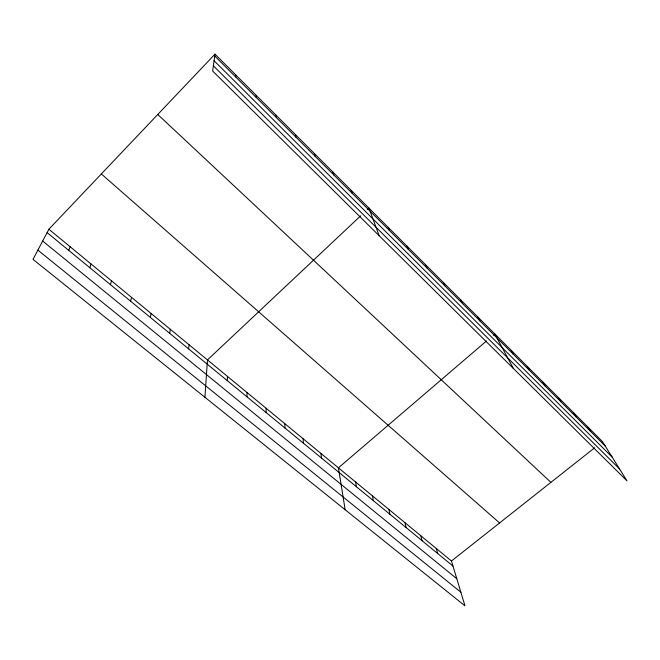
<?xml version="1.0" encoding="UTF-8"?>
<svg xmlns="http://www.w3.org/2000/svg" width="660" height="660" viewBox="0 0 660 660"><rect width="100%" height="100%" fill="white"/><g stroke="black" fill="none" stroke-linecap="round" stroke-linejoin="round"><path stroke-width="0.99" d="M227.321 380.68L227.436 376.373M235.76 77.038L235.81 74.984M204.913 397.262L207.471 359.923L360.673 215.82M188.628 348.892L189.082 344.767M214.995 54.161L212.652 71.016L627 480.851L602.464 441.606L214.995 54.161L48.889 229.234L33 259.38L464.97 605.839L451.457 561L48.889 229.234M169.686 333.325L170.305 329.29M150.348 317.435L151.14 313.492M130.589 301.199L131.554 297.363M110.393 284.608L111.556 280.879M89.768 267.655L91.121 264.033M68.673 250.33L70.24 246.823M367.414 209.476L368.915 208.073L379.153 235.702M486.478 340.997L338.423 467.849L345.155 509.743M493.251 335.197L494.761 333.902L513.406 368.495M451.457 561L594.569 447.851M37.876 250.123L460.87 592.235M42.669 241.032L456.803 578.737M47.108 232.609L452.991 566.098M101.343 173.951L499.595 522.943M157.765 114.485L550.91 482.369M213.37 65.819L619.542 468.922M214.079 60.736L612.15 457.099M214.731 56.042L605.253 446.061M588.043 427.177L590.741 431.566M573.309 412.45L575.924 416.765M558.269 397.411L560.785 401.651M542.899 382.041L545.325 386.207M527.2 366.349L529.526 370.433M511.154 350.303L513.373 354.296M477.988 317.138L479.977 320.95M460.837 299.995L462.709 303.699M443.297 282.447L445.038 286.052M425.353 264.503L426.954 267.985M406.981 246.13L408.433 249.496M388.171 227.329L389.483 230.563M351.145 190.311L352.151 193.281M332.995 172.153L333.836 174.991M436.26 548.485L437.704 553.542M420.766 535.714L422.111 540.73M314.424 153.59L315.109 156.288M404.968 522.687L406.197 527.654M388.839 509.396L389.961 514.313M372.38 495.833L373.387 500.692M295.441 134.607L295.952 137.156M355.575 481.981L356.466 486.791M276.02 115.186L276.35 117.579M320.909 453.412L321.544 458.098M303.014 438.669L303.509 443.281M284.732 423.596L285.087 428.142M256.146 95.32L256.295 97.548M266.054 408.202L266.252 412.673M246.955 392.469L247.005 396.85"/></g></svg>
